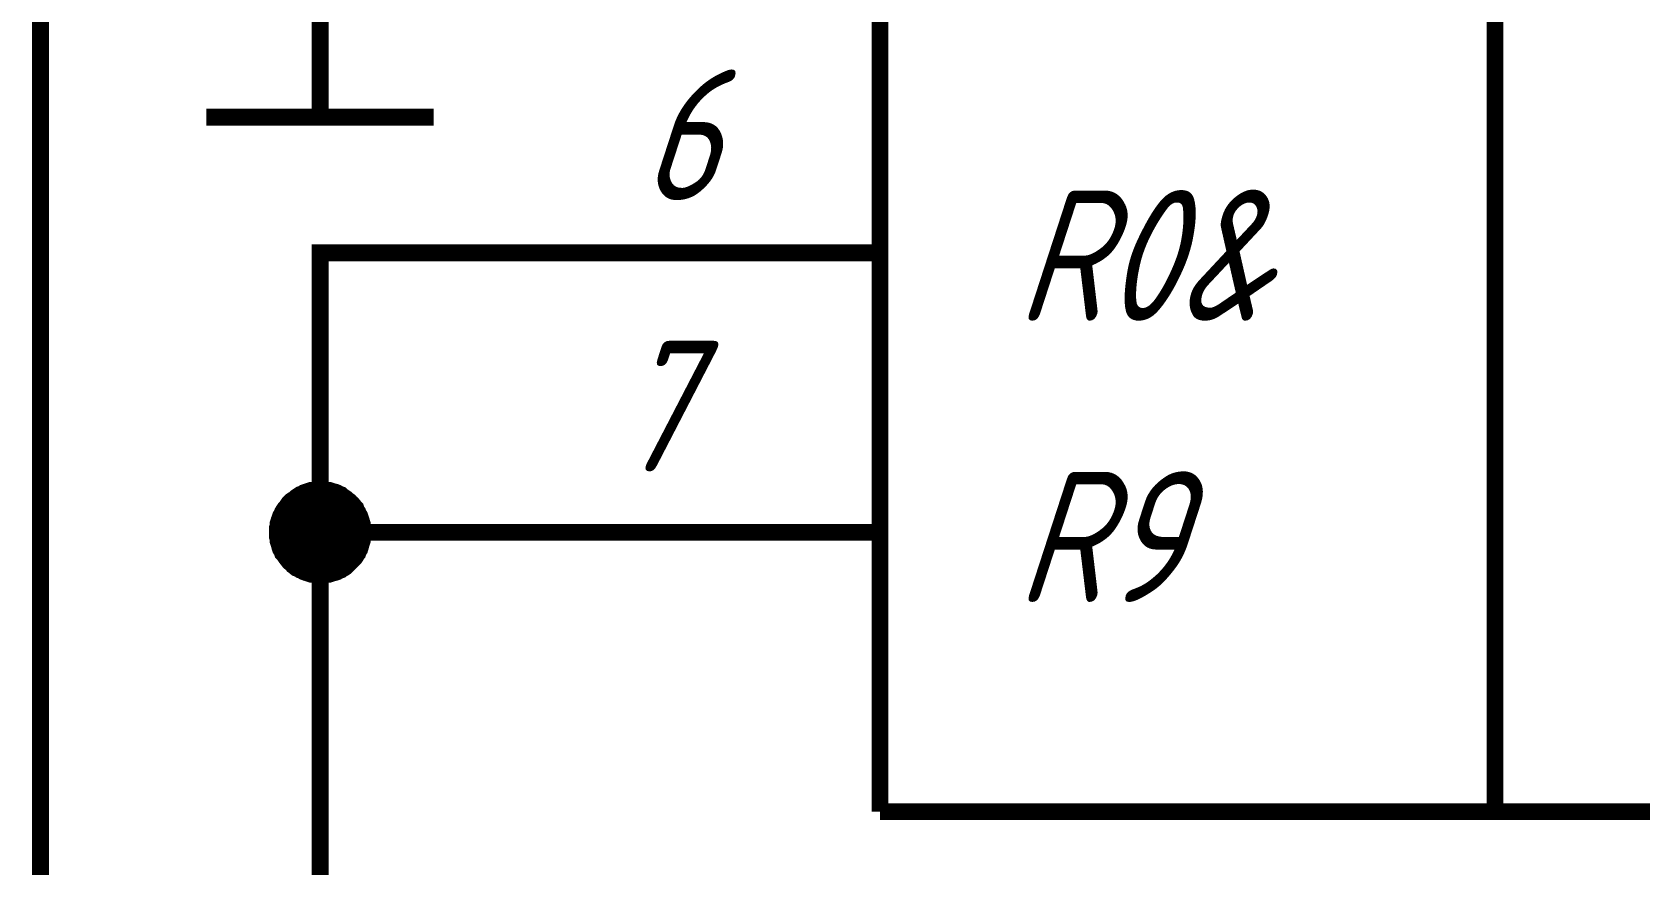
# Model space of a CAD drawing. Header units: millimetres. Extents: x 0 to 420, y 0 to 297.
# Drawn here: x 152.37 to 181.09, y 199.05 to 213.94 of the extents above; entities that cross this region are included whole.
import ezdxf

# ---------------------------------------------------------------- set-up
doc = ezdxf.new("R2010")
doc.units = ezdxf.units.MM
doc.layers.add('Sheet', color=255, linetype='Continuous')
doc.styles.add('GOST', font='', dxfattribs={"oblique": 18})
doc.styles.get('GOST').set_extended_font_data('GOST type A')

msp = doc.modelspace()

# ---------------------------------------------------------------- linework, layer by layer
at = {"layer": 'Sheet'}
for points, const_width in [([(167.515, 199.999), (167.515, 244.996)], 0.3), ([(178.507, 244.996), (178.507, 199.999)], 0.3), ([(162.53, 239.999), (152.515, 239.999), (152.515, 159.999), (226.999, 159.999), (372.485, 159.999), (372.485, 109.983), (369.993, 109.983)], 0.3), ([(157.511, 217.495), (157.511, 212.419)], 0.3), ([(155.479, 212.419), (159.543, 212.419)], 0.3), ([(162.519, 209.993), (157.511, 209.993), (157.511, 204.996), (157.511, 172.498)], 0.3), ([(167.515, 209.993), (162.519, 209.993)], 0.3), ([(156.748, 204.996), (156.748, 205.03), (156.748, 205.075), (156.759, 205.108), (156.759, 205.153), (156.77, 205.187), (156.781, 205.221), (156.793, 205.254), (156.804, 205.288), (156.826, 205.322), (156.838, 205.355), (156.86, 205.389), (156.882, 205.423), (156.905, 205.445), (156.927, 205.479), (156.95, 205.513), (156.972, 205.535), (156.995, 205.558), (157.028, 205.58), (157.062, 205.602), (157.085, 205.625), (157.118, 205.647), (157.152, 205.67), (157.186, 205.681), (157.219, 205.703), (157.253, 205.715), (157.287, 205.726), (157.32, 205.737), (157.354, 205.748), (157.399, 205.748), (157.433, 205.76), (157.478, 205.76), (157.511, 205.76)], 0.3), ([(156.748, 204.996), (156.748, 205.03), (156.748, 205.075), (156.759, 205.108), (156.759, 205.153), (156.77, 205.187), (156.781, 205.221), (156.793, 205.254), (156.804, 205.288), (156.826, 205.322), (156.838, 205.355), (156.86, 205.389), (156.882, 205.423), (156.905, 205.445), (156.927, 205.479), (156.95, 205.513), (156.972, 205.535), (156.995, 205.558), (157.028, 205.58), (157.062, 205.602), (157.085, 205.625), (157.118, 205.647), (157.152, 205.67), (157.186, 205.681), (157.219, 205.703), (157.253, 205.715), (157.287, 205.726), (157.32, 205.737), (157.354, 205.748), (157.399, 205.748), (157.433, 205.76), (157.478, 205.76), (157.511, 205.76)], 0.3), ([(156.748, 204.996), (156.748, 205.03), (156.748, 205.075), (156.759, 205.108), (156.759, 205.153), (156.77, 205.187), (156.781, 205.221), (156.793, 205.254), (156.804, 205.288), (156.826, 205.322), (156.838, 205.355), (156.86, 205.389), (156.882, 205.423), (156.905, 205.445), (156.927, 205.479), (156.95, 205.513), (156.972, 205.535), (156.995, 205.558), (157.028, 205.58), (157.062, 205.602), (157.085, 205.625), (157.118, 205.647), (157.152, 205.67), (157.186, 205.681), (157.219, 205.703), (157.253, 205.715), (157.287, 205.726), (157.32, 205.737), (157.354, 205.748), (157.399, 205.748), (157.433, 205.76), (157.478, 205.76), (157.511, 205.76)], 0.3), ([(156.748, 204.996), (156.748, 205.03), (156.748, 205.075), (156.759, 205.108), (156.759, 205.153), (156.77, 205.187), (156.781, 205.221), (156.793, 205.254), (156.804, 205.288), (156.826, 205.322), (156.838, 205.355), (156.86, 205.389), (156.882, 205.423), (156.905, 205.445), (156.927, 205.479), (156.95, 205.513), (156.972, 205.535), (156.995, 205.558), (157.028, 205.58), (157.062, 205.602), (157.085, 205.625), (157.118, 205.647), (157.152, 205.67), (157.186, 205.681), (157.219, 205.703), (157.253, 205.715), (157.287, 205.726), (157.32, 205.737), (157.354, 205.748), (157.399, 205.748), (157.433, 205.76), (157.478, 205.76), (157.511, 205.76)], 0.3), ([(156.748, 204.996), (156.748, 205.03), (156.748, 205.075), (156.759, 205.108), (156.759, 205.153), (156.77, 205.187), (156.781, 205.221), (156.793, 205.254), (156.804, 205.288), (156.826, 205.322), (156.838, 205.355), (156.86, 205.389), (156.882, 205.423), (156.905, 205.445), (156.927, 205.479), (156.95, 205.513), (156.972, 205.535), (156.995, 205.558), (157.028, 205.58), (157.062, 205.602), (157.085, 205.625), (157.118, 205.647), (157.152, 205.67), (157.186, 205.681), (157.219, 205.703), (157.253, 205.715), (157.287, 205.726), (157.32, 205.737), (157.354, 205.748), (157.399, 205.748), (157.433, 205.76), (157.478, 205.76), (157.511, 205.76)], 0.0991), ([(156.748, 204.996), (156.748, 205.03), (156.748, 205.075), (156.759, 205.108), (156.759, 205.153), (156.77, 205.187), (156.781, 205.221), (156.793, 205.254), (156.804, 205.288), (156.826, 205.322), (156.838, 205.355), (156.86, 205.389), (156.882, 205.423), (156.905, 205.445), (156.927, 205.479), (156.95, 205.513), (156.972, 205.535), (156.995, 205.558), (157.028, 205.58), (157.062, 205.602), (157.085, 205.625), (157.118, 205.647), (157.152, 205.67), (157.186, 205.681), (157.219, 205.703), (157.253, 205.715), (157.287, 205.726), (157.32, 205.737), (157.354, 205.748), (157.399, 205.748), (157.433, 205.76), (157.478, 205.76), (157.511, 205.76)], 0.0991), ([(156.748, 204.996), (156.748, 205.03), (156.748, 205.075), (156.759, 205.108), (156.759, 205.153), (156.77, 205.187), (156.781, 205.221), (156.793, 205.254), (156.804, 205.288), (156.826, 205.322), (156.838, 205.355), (156.86, 205.389), (156.882, 205.423), (156.905, 205.445), (156.927, 205.479), (156.95, 205.513), (156.972, 205.535), (156.995, 205.558), (157.028, 205.58), (157.062, 205.602), (157.085, 205.625), (157.118, 205.647), (157.152, 205.67), (157.186, 205.681), (157.219, 205.703), (157.253, 205.715), (157.287, 205.726), (157.32, 205.737), (157.354, 205.748), (157.399, 205.748), (157.433, 205.76), (157.478, 205.76), (157.511, 205.76)], 0.0991), ([(156.748, 204.996), (156.748, 205.03), (156.748, 205.075), (156.759, 205.108), (156.759, 205.153), (156.77, 205.187), (156.781, 205.221), (156.793, 205.254), (156.804, 205.288), (156.826, 205.322), (156.838, 205.355), (156.86, 205.389), (156.882, 205.423), (156.905, 205.445), (156.927, 205.479), (156.95, 205.513), (156.972, 205.535), (156.995, 205.558), (157.028, 205.58), (157.062, 205.602), (157.085, 205.625), (157.118, 205.647), (157.152, 205.67), (157.186, 205.681), (157.219, 205.703), (157.253, 205.715), (157.287, 205.726), (157.32, 205.737), (157.354, 205.748), (157.399, 205.748), (157.433, 205.76), (157.478, 205.76), (157.511, 205.76)], 0.0991), ([(157.511, 205.76), (157.511, 205.76)], 0.3), ([(157.511, 205.76), (157.556, 205.76), (157.59, 205.76), (157.624, 205.748), (157.668, 205.748), (157.702, 205.737), (157.736, 205.726), (157.781, 205.715), (157.814, 205.703), (157.848, 205.681), (157.882, 205.67), (157.904, 205.647), (157.938, 205.625), (157.972, 205.602), (157.994, 205.58), (158.028, 205.558), (158.05, 205.535), (158.073, 205.513), (158.106, 205.479), (158.129, 205.445), (158.151, 205.423), (158.162, 205.389), (158.185, 205.355), (158.196, 205.322), (158.219, 205.288), (158.23, 205.254), (158.241, 205.221), (158.252, 205.187), (158.263, 205.153), (158.263, 205.108), (158.275, 205.075), (158.275, 205.03), (158.275, 204.996)], 0.3), ([(157.511, 205.76), (157.511, 205.76)], 0.3), ([(157.511, 205.76), (157.556, 205.76), (157.59, 205.76), (157.624, 205.748), (157.668, 205.748), (157.702, 205.737), (157.736, 205.726), (157.781, 205.715), (157.814, 205.703), (157.848, 205.681), (157.882, 205.67), (157.904, 205.647), (157.938, 205.625), (157.972, 205.602), (157.994, 205.58), (158.028, 205.558), (158.05, 205.535), (158.073, 205.513), (158.106, 205.479), (158.129, 205.445), (158.151, 205.423), (158.162, 205.389), (158.185, 205.355), (158.196, 205.322), (158.219, 205.288), (158.23, 205.254), (158.241, 205.221), (158.252, 205.187), (158.263, 205.153), (158.263, 205.108), (158.275, 205.075), (158.275, 205.03), (158.275, 204.996)], 0.3), ([(157.511, 205.76), (157.511, 205.76)], 0.3), ([(157.511, 205.76), (157.556, 205.76), (157.59, 205.76), (157.624, 205.748), (157.668, 205.748), (157.702, 205.737), (157.736, 205.726), (157.781, 205.715), (157.814, 205.703), (157.848, 205.681), (157.882, 205.67), (157.904, 205.647), (157.938, 205.625), (157.972, 205.602), (157.994, 205.58), (158.028, 205.558), (158.05, 205.535), (158.073, 205.513), (158.106, 205.479), (158.129, 205.445), (158.151, 205.423), (158.162, 205.389), (158.185, 205.355), (158.196, 205.322), (158.219, 205.288), (158.23, 205.254), (158.241, 205.221), (158.252, 205.187), (158.263, 205.153), (158.263, 205.108), (158.275, 205.075), (158.275, 205.03), (158.275, 204.996)], 0.3), ([(157.511, 205.76), (157.511, 205.76)], 0.3), ([(157.511, 205.76), (157.556, 205.76), (157.59, 205.76), (157.624, 205.748), (157.668, 205.748), (157.702, 205.737), (157.736, 205.726), (157.781, 205.715), (157.814, 205.703), (157.848, 205.681), (157.882, 205.67), (157.904, 205.647), (157.938, 205.625), (157.972, 205.602), (157.994, 205.58), (158.028, 205.558), (158.05, 205.535), (158.073, 205.513), (158.106, 205.479), (158.129, 205.445), (158.151, 205.423), (158.162, 205.389), (158.185, 205.355), (158.196, 205.322), (158.219, 205.288), (158.23, 205.254), (158.241, 205.221), (158.252, 205.187), (158.263, 205.153), (158.263, 205.108), (158.275, 205.075), (158.275, 205.03), (158.275, 204.996)], 0.3), ([(157.511, 205.76), (157.511, 205.76)], 0.0991), ([(157.511, 205.76), (157.556, 205.76), (157.59, 205.76), (157.624, 205.748), (157.668, 205.748), (157.702, 205.737), (157.736, 205.726), (157.781, 205.715), (157.814, 205.703), (157.848, 205.681), (157.882, 205.67), (157.904, 205.647), (157.938, 205.625), (157.972, 205.602), (157.994, 205.58), (158.028, 205.558), (158.05, 205.535), (158.073, 205.513), (158.106, 205.479), (158.129, 205.445), (158.151, 205.423), (158.162, 205.389), (158.185, 205.355), (158.196, 205.322), (158.219, 205.288), (158.23, 205.254), (158.241, 205.221), (158.252, 205.187), (158.263, 205.153), (158.263, 205.108), (158.275, 205.075), (158.275, 205.03), (158.275, 204.996)], 0.0991), ([(157.511, 205.76), (157.511, 205.76)], 0.0991), ([(157.511, 205.76), (157.556, 205.76), (157.59, 205.76), (157.624, 205.748), (157.668, 205.748), (157.702, 205.737), (157.736, 205.726), (157.781, 205.715), (157.814, 205.703), (157.848, 205.681), (157.882, 205.67), (157.904, 205.647), (157.938, 205.625), (157.972, 205.602), (157.994, 205.58), (158.028, 205.558), (158.05, 205.535), (158.073, 205.513), (158.106, 205.479), (158.129, 205.445), (158.151, 205.423), (158.162, 205.389), (158.185, 205.355), (158.196, 205.322), (158.219, 205.288), (158.23, 205.254), (158.241, 205.221), (158.252, 205.187), (158.263, 205.153), (158.263, 205.108), (158.275, 205.075), (158.275, 205.03), (158.275, 204.996)], 0.0991), ([(157.511, 205.76), (157.511, 205.76)], 0.0991), ([(157.511, 205.76), (157.556, 205.76), (157.59, 205.76), (157.624, 205.748), (157.668, 205.748), (157.702, 205.737), (157.736, 205.726), (157.781, 205.715), (157.814, 205.703), (157.848, 205.681), (157.882, 205.67), (157.904, 205.647), (157.938, 205.625), (157.972, 205.602), (157.994, 205.58), (158.028, 205.558), (158.05, 205.535), (158.073, 205.513), (158.106, 205.479), (158.129, 205.445), (158.151, 205.423), (158.162, 205.389), (158.185, 205.355), (158.196, 205.322), (158.219, 205.288), (158.23, 205.254), (158.241, 205.221), (158.252, 205.187), (158.263, 205.153), (158.263, 205.108), (158.275, 205.075), (158.275, 205.03), (158.275, 204.996)], 0.0991), ([(157.511, 205.76), (157.511, 205.76)], 0.0991), ([(157.511, 205.76), (157.556, 205.76), (157.59, 205.76), (157.624, 205.748), (157.668, 205.748), (157.702, 205.737), (157.736, 205.726), (157.781, 205.715), (157.814, 205.703), (157.848, 205.681), (157.882, 205.67), (157.904, 205.647), (157.938, 205.625), (157.972, 205.602), (157.994, 205.58), (158.028, 205.558), (158.05, 205.535), (158.073, 205.513), (158.106, 205.479), (158.129, 205.445), (158.151, 205.423), (158.162, 205.389), (158.185, 205.355), (158.196, 205.322), (158.219, 205.288), (158.23, 205.254), (158.241, 205.221), (158.252, 205.187), (158.263, 205.153), (158.263, 205.108), (158.275, 205.075), (158.275, 205.03), (158.275, 204.996)], 0.0991), ([(157.511, 204.232), (157.478, 204.232), (157.433, 204.232), (157.399, 204.244), (157.354, 204.244), (157.32, 204.255), (157.287, 204.266), (157.253, 204.277), (157.219, 204.289), (157.186, 204.311), (157.152, 204.322), (157.118, 204.345), (157.085, 204.356), (157.062, 204.378), (157.028, 204.401), (156.995, 204.435), (156.972, 204.457), (156.95, 204.479), (156.927, 204.513), (156.905, 204.536), (156.882, 204.569), (156.86, 204.603), (156.838, 204.625), (156.826, 204.659), (156.804, 204.693), (156.793, 204.727), (156.781, 204.771), (156.77, 204.805), (156.759, 204.839), (156.759, 204.884), (156.748, 204.917), (156.748, 204.951), (156.748, 204.996)], 0.3), ([(156.748, 204.996), (156.748, 204.996)], 0.3), ([(157.511, 204.232), (157.478, 204.232), (157.433, 204.232), (157.399, 204.244), (157.354, 204.244), (157.32, 204.255), (157.287, 204.266), (157.253, 204.277), (157.219, 204.289), (157.186, 204.311), (157.152, 204.322), (157.118, 204.345), (157.085, 204.356), (157.062, 204.378), (157.028, 204.401), (156.995, 204.435), (156.972, 204.457), (156.95, 204.479), (156.927, 204.513), (156.905, 204.536), (156.882, 204.569), (156.86, 204.603), (156.838, 204.625), (156.826, 204.659), (156.804, 204.693), (156.793, 204.727), (156.781, 204.771), (156.77, 204.805), (156.759, 204.839), (156.759, 204.884), (156.748, 204.917), (156.748, 204.951), (156.748, 204.996)], 0.3), ([(156.748, 204.996), (156.748, 204.996)], 0.3), ([(157.511, 204.232), (157.478, 204.232), (157.433, 204.232), (157.399, 204.244), (157.354, 204.244), (157.32, 204.255), (157.287, 204.266), (157.253, 204.277), (157.219, 204.289), (157.186, 204.311), (157.152, 204.322), (157.118, 204.345), (157.085, 204.356), (157.062, 204.378), (157.028, 204.401), (156.995, 204.435), (156.972, 204.457), (156.95, 204.479), (156.927, 204.513), (156.905, 204.536), (156.882, 204.569), (156.86, 204.603), (156.838, 204.625), (156.826, 204.659), (156.804, 204.693), (156.793, 204.727), (156.781, 204.771), (156.77, 204.805), (156.759, 204.839), (156.759, 204.884), (156.748, 204.917), (156.748, 204.951), (156.748, 204.996)], 0.3), ([(156.748, 204.996), (156.748, 204.996)], 0.3), ([(157.511, 204.232), (157.478, 204.232), (157.433, 204.232), (157.399, 204.244), (157.354, 204.244), (157.32, 204.255), (157.287, 204.266), (157.253, 204.277), (157.219, 204.289), (157.186, 204.311), (157.152, 204.322), (157.118, 204.345), (157.085, 204.356), (157.062, 204.378), (157.028, 204.401), (156.995, 204.435), (156.972, 204.457), (156.95, 204.479), (156.927, 204.513), (156.905, 204.536), (156.882, 204.569), (156.86, 204.603), (156.838, 204.625), (156.826, 204.659), (156.804, 204.693), (156.793, 204.727), (156.781, 204.771), (156.77, 204.805), (156.759, 204.839), (156.759, 204.884), (156.748, 204.917), (156.748, 204.951), (156.748, 204.996)], 0.3), ([(156.748, 204.996), (156.748, 204.996)], 0.3), ([(162.519, 204.996), (157.511, 204.996)], 0.3), ([(158.275, 204.996), (158.275, 204.951), (158.275, 204.917), (158.263, 204.884), (158.263, 204.839), (158.252, 204.805), (158.241, 204.771), (158.23, 204.727), (158.219, 204.693), (158.196, 204.659), (158.185, 204.625), (158.162, 204.603), (158.151, 204.569), (158.129, 204.536), (158.106, 204.513), (158.073, 204.479), (158.05, 204.457), (158.028, 204.435), (157.994, 204.401), (157.972, 204.378), (157.938, 204.356), (157.904, 204.345), (157.882, 204.322), (157.848, 204.311), (157.814, 204.289), (157.781, 204.277), (157.736, 204.266), (157.702, 204.255), (157.668, 204.244), (157.624, 204.244), (157.59, 204.232), (157.556, 204.232), (157.511, 204.232)], 0.3), ([(158.275, 204.996), (158.275, 204.951), (158.275, 204.917), (158.263, 204.884), (158.263, 204.839), (158.252, 204.805), (158.241, 204.771), (158.23, 204.727), (158.219, 204.693), (158.196, 204.659), (158.185, 204.625), (158.162, 204.603), (158.151, 204.569), (158.129, 204.536), (158.106, 204.513), (158.073, 204.479), (158.05, 204.457), (158.028, 204.435), (157.994, 204.401), (157.972, 204.378), (157.938, 204.356), (157.904, 204.345), (157.882, 204.322), (157.848, 204.311), (157.814, 204.289), (157.781, 204.277), (157.736, 204.266), (157.702, 204.255), (157.668, 204.244), (157.624, 204.244), (157.59, 204.232), (157.556, 204.232), (157.511, 204.232)], 0.3), ([(158.275, 204.996), (158.275, 204.951), (158.275, 204.917), (158.263, 204.884), (158.263, 204.839), (158.252, 204.805), (158.241, 204.771), (158.23, 204.727), (158.219, 204.693), (158.196, 204.659), (158.185, 204.625), (158.162, 204.603), (158.151, 204.569), (158.129, 204.536), (158.106, 204.513), (158.073, 204.479), (158.05, 204.457), (158.028, 204.435), (157.994, 204.401), (157.972, 204.378), (157.938, 204.356), (157.904, 204.345), (157.882, 204.322), (157.848, 204.311), (157.814, 204.289), (157.781, 204.277), (157.736, 204.266), (157.702, 204.255), (157.668, 204.244), (157.624, 204.244), (157.59, 204.232), (157.556, 204.232), (157.511, 204.232)], 0.3), ([(158.275, 204.996), (158.275, 204.951), (158.275, 204.917), (158.263, 204.884), (158.263, 204.839), (158.252, 204.805), (158.241, 204.771), (158.23, 204.727), (158.219, 204.693), (158.196, 204.659), (158.185, 204.625), (158.162, 204.603), (158.151, 204.569), (158.129, 204.536), (158.106, 204.513), (158.073, 204.479), (158.05, 204.457), (158.028, 204.435), (157.994, 204.401), (157.972, 204.378), (157.938, 204.356), (157.904, 204.345), (157.882, 204.322), (157.848, 204.311), (157.814, 204.289), (157.781, 204.277), (157.736, 204.266), (157.702, 204.255), (157.668, 204.244), (157.624, 204.244), (157.59, 204.232), (157.556, 204.232), (157.511, 204.232)], 0.3), ([(158.275, 204.996), (158.275, 204.996), (158.275, 204.996), (158.275, 204.996), (158.275, 204.996), (158.275, 204.996), (158.275, 204.996), (158.275, 204.996), (158.275, 204.996), (158.275, 204.996), (158.275, 204.996), (158.275, 204.996), (158.275, 204.996), (158.275, 204.996), (158.275, 204.996), (158.275, 204.996), (158.275, 204.996), (158.275, 204.996), (158.275, 204.996), (158.275, 204.996), (158.275, 204.996), (158.275, 204.996), (158.275, 204.996), (158.275, 204.996), (158.275, 204.996), (158.275, 204.996), (158.275, 204.996), (158.275, 204.996), (158.275, 204.996), (158.275, 204.996), (158.275, 204.996), (158.275, 204.996), (158.275, 204.996)], 0.3), ([(158.275, 204.996), (158.275, 204.996)], 0.3), ([(158.275, 204.996), (158.275, 204.996), (158.275, 204.996), (158.275, 204.996), (158.275, 204.996), (158.275, 204.996), (158.275, 204.996), (158.275, 204.996), (158.275, 204.996), (158.275, 204.996), (158.275, 204.996), (158.275, 204.996), (158.275, 204.996), (158.275, 204.996), (158.275, 204.996), (158.275, 204.996), (158.275, 204.996), (158.275, 204.996), (158.275, 204.996), (158.275, 204.996), (158.275, 204.996), (158.275, 204.996), (158.275, 204.996), (158.275, 204.996), (158.275, 204.996), (158.275, 204.996), (158.275, 204.996), (158.275, 204.996), (158.275, 204.996), (158.275, 204.996), (158.275, 204.996), (158.275, 204.996), (158.275, 204.996)], 0.3), ([(158.275, 204.996), (158.275, 204.996)], 0.3), ([(158.275, 204.996), (158.275, 204.996), (158.275, 204.996), (158.275, 204.996), (158.275, 204.996), (158.275, 204.996), (158.275, 204.996), (158.275, 204.996), (158.275, 204.996), (158.275, 204.996), (158.275, 204.996), (158.275, 204.996), (158.275, 204.996), (158.275, 204.996), (158.275, 204.996), (158.275, 204.996), (158.275, 204.996), (158.275, 204.996), (158.275, 204.996), (158.275, 204.996), (158.275, 204.996), (158.275, 204.996), (158.275, 204.996), (158.275, 204.996), (158.275, 204.996), (158.275, 204.996), (158.275, 204.996), (158.275, 204.996), (158.275, 204.996), (158.275, 204.996), (158.275, 204.996), (158.275, 204.996), (158.275, 204.996)], 0.3), ([(158.275, 204.996), (158.275, 204.996)], 0.3), ([(158.275, 204.996), (158.275, 204.996), (158.275, 204.996), (158.275, 204.996), (158.275, 204.996), (158.275, 204.996), (158.275, 204.996), (158.275, 204.996), (158.275, 204.996), (158.275, 204.996), (158.275, 204.996), (158.275, 204.996), (158.275, 204.996), (158.275, 204.996), (158.275, 204.996), (158.275, 204.996), (158.275, 204.996), (158.275, 204.996), (158.275, 204.996), (158.275, 204.996), (158.275, 204.996), (158.275, 204.996), (158.275, 204.996), (158.275, 204.996), (158.275, 204.996), (158.275, 204.996), (158.275, 204.996), (158.275, 204.996), (158.275, 204.996), (158.275, 204.996), (158.275, 204.996), (158.275, 204.996), (158.275, 204.996)], 0.3), ([(158.275, 204.996), (158.275, 204.996)], 0.3), ([(167.515, 204.996), (162.519, 204.996)], 0.3), ([(157.511, 204.232), (157.478, 204.232), (157.433, 204.232), (157.399, 204.244), (157.354, 204.244), (157.32, 204.255), (157.287, 204.266), (157.253, 204.277), (157.219, 204.289), (157.186, 204.311), (157.152, 204.322), (157.118, 204.345), (157.085, 204.356), (157.062, 204.378), (157.028, 204.401), (156.995, 204.435), (156.972, 204.457), (156.95, 204.479), (156.927, 204.513), (156.905, 204.536), (156.882, 204.569), (156.86, 204.603), (156.838, 204.625), (156.826, 204.659), (156.804, 204.693), (156.793, 204.727), (156.781, 204.771), (156.77, 204.805), (156.759, 204.839), (156.759, 204.884), (156.748, 204.917), (156.748, 204.951), (156.748, 204.996)], 0.0991), ([(156.748, 204.996), (156.748, 204.996)], 0.0991), ([(157.511, 204.232), (157.478, 204.232), (157.433, 204.232), (157.399, 204.244), (157.354, 204.244), (157.32, 204.255), (157.287, 204.266), (157.253, 204.277), (157.219, 204.289), (157.186, 204.311), (157.152, 204.322), (157.118, 204.345), (157.085, 204.356), (157.062, 204.378), (157.028, 204.401), (156.995, 204.435), (156.972, 204.457), (156.95, 204.479), (156.927, 204.513), (156.905, 204.536), (156.882, 204.569), (156.86, 204.603), (156.838, 204.625), (156.826, 204.659), (156.804, 204.693), (156.793, 204.727), (156.781, 204.771), (156.77, 204.805), (156.759, 204.839), (156.759, 204.884), (156.748, 204.917), (156.748, 204.951), (156.748, 204.996)], 0.0991), ([(156.748, 204.996), (156.748, 204.996)], 0.0991), ([(157.511, 204.232), (157.478, 204.232), (157.433, 204.232), (157.399, 204.244), (157.354, 204.244), (157.32, 204.255), (157.287, 204.266), (157.253, 204.277), (157.219, 204.289), (157.186, 204.311), (157.152, 204.322), (157.118, 204.345), (157.085, 204.356), (157.062, 204.378), (157.028, 204.401), (156.995, 204.435), (156.972, 204.457), (156.95, 204.479), (156.927, 204.513), (156.905, 204.536), (156.882, 204.569), (156.86, 204.603), (156.838, 204.625), (156.826, 204.659), (156.804, 204.693), (156.793, 204.727), (156.781, 204.771), (156.77, 204.805), (156.759, 204.839), (156.759, 204.884), (156.748, 204.917), (156.748, 204.951), (156.748, 204.996)], 0.0991), ([(156.748, 204.996), (156.748, 204.996)], 0.0991), ([(157.511, 204.232), (157.478, 204.232), (157.433, 204.232), (157.399, 204.244), (157.354, 204.244), (157.32, 204.255), (157.287, 204.266), (157.253, 204.277), (157.219, 204.289), (157.186, 204.311), (157.152, 204.322), (157.118, 204.345), (157.085, 204.356), (157.062, 204.378), (157.028, 204.401), (156.995, 204.435), (156.972, 204.457), (156.95, 204.479), (156.927, 204.513), (156.905, 204.536), (156.882, 204.569), (156.86, 204.603), (156.838, 204.625), (156.826, 204.659), (156.804, 204.693), (156.793, 204.727), (156.781, 204.771), (156.77, 204.805), (156.759, 204.839), (156.759, 204.884), (156.748, 204.917), (156.748, 204.951), (156.748, 204.996)], 0.0991), ([(156.748, 204.996), (156.748, 204.996)], 0.0991), ([(158.275, 204.996), (158.275, 204.951), (158.275, 204.917), (158.263, 204.884), (158.263, 204.839), (158.252, 204.805), (158.241, 204.771), (158.23, 204.727), (158.219, 204.693), (158.196, 204.659), (158.185, 204.625), (158.162, 204.603), (158.151, 204.569), (158.129, 204.536), (158.106, 204.513), (158.073, 204.479), (158.05, 204.457), (158.028, 204.435), (157.994, 204.401), (157.972, 204.378), (157.938, 204.356), (157.904, 204.345), (157.882, 204.322), (157.848, 204.311), (157.814, 204.289), (157.781, 204.277), (157.736, 204.266), (157.702, 204.255), (157.668, 204.244), (157.624, 204.244), (157.59, 204.232), (157.556, 204.232), (157.511, 204.232)], 0.0991), ([(158.275, 204.996), (158.275, 204.951), (158.275, 204.917), (158.263, 204.884), (158.263, 204.839), (158.252, 204.805), (158.241, 204.771), (158.23, 204.727), (158.219, 204.693), (158.196, 204.659), (158.185, 204.625), (158.162, 204.603), (158.151, 204.569), (158.129, 204.536), (158.106, 204.513), (158.073, 204.479), (158.05, 204.457), (158.028, 204.435), (157.994, 204.401), (157.972, 204.378), (157.938, 204.356), (157.904, 204.345), (157.882, 204.322), (157.848, 204.311), (157.814, 204.289), (157.781, 204.277), (157.736, 204.266), (157.702, 204.255), (157.668, 204.244), (157.624, 204.244), (157.59, 204.232), (157.556, 204.232), (157.511, 204.232)], 0.0991), ([(158.275, 204.996), (158.275, 204.951), (158.275, 204.917), (158.263, 204.884), (158.263, 204.839), (158.252, 204.805), (158.241, 204.771), (158.23, 204.727), (158.219, 204.693), (158.196, 204.659), (158.185, 204.625), (158.162, 204.603), (158.151, 204.569), (158.129, 204.536), (158.106, 204.513), (158.073, 204.479), (158.05, 204.457), (158.028, 204.435), (157.994, 204.401), (157.972, 204.378), (157.938, 204.356), (157.904, 204.345), (157.882, 204.322), (157.848, 204.311), (157.814, 204.289), (157.781, 204.277), (157.736, 204.266), (157.702, 204.255), (157.668, 204.244), (157.624, 204.244), (157.59, 204.232), (157.556, 204.232), (157.511, 204.232)], 0.0991), ([(158.275, 204.996), (158.275, 204.951), (158.275, 204.917), (158.263, 204.884), (158.263, 204.839), (158.252, 204.805), (158.241, 204.771), (158.23, 204.727), (158.219, 204.693), (158.196, 204.659), (158.185, 204.625), (158.162, 204.603), (158.151, 204.569), (158.129, 204.536), (158.106, 204.513), (158.073, 204.479), (158.05, 204.457), (158.028, 204.435), (157.994, 204.401), (157.972, 204.378), (157.938, 204.356), (157.904, 204.345), (157.882, 204.322), (157.848, 204.311), (157.814, 204.289), (157.781, 204.277), (157.736, 204.266), (157.702, 204.255), (157.668, 204.244), (157.624, 204.244), (157.59, 204.232), (157.556, 204.232), (157.511, 204.232)], 0.0991), ([(158.275, 204.996), (158.275, 204.996), (158.275, 204.996), (158.275, 204.996), (158.275, 204.996), (158.275, 204.996), (158.275, 204.996), (158.275, 204.996), (158.275, 204.996), (158.275, 204.996), (158.275, 204.996), (158.275, 204.996), (158.275, 204.996), (158.275, 204.996), (158.275, 204.996), (158.275, 204.996), (158.275, 204.996), (158.275, 204.996), (158.275, 204.996), (158.275, 204.996), (158.275, 204.996), (158.275, 204.996), (158.275, 204.996), (158.275, 204.996), (158.275, 204.996), (158.275, 204.996), (158.275, 204.996), (158.275, 204.996), (158.275, 204.996), (158.275, 204.996), (158.275, 204.996), (158.275, 204.996), (158.275, 204.996)], 0.0991), ([(158.275, 204.996), (158.275, 204.996)], 0.0991), ([(158.275, 204.996), (158.275, 204.996), (158.275, 204.996), (158.275, 204.996), (158.275, 204.996), (158.275, 204.996), (158.275, 204.996), (158.275, 204.996), (158.275, 204.996), (158.275, 204.996), (158.275, 204.996), (158.275, 204.996), (158.275, 204.996), (158.275, 204.996), (158.275, 204.996), (158.275, 204.996), (158.275, 204.996), (158.275, 204.996), (158.275, 204.996), (158.275, 204.996), (158.275, 204.996), (158.275, 204.996), (158.275, 204.996), (158.275, 204.996), (158.275, 204.996), (158.275, 204.996), (158.275, 204.996), (158.275, 204.996), (158.275, 204.996), (158.275, 204.996), (158.275, 204.996), (158.275, 204.996), (158.275, 204.996)], 0.0991), ([(158.275, 204.996), (158.275, 204.996)], 0.0991), ([(158.275, 204.996), (158.275, 204.996), (158.275, 204.996), (158.275, 204.996), (158.275, 204.996), (158.275, 204.996), (158.275, 204.996), (158.275, 204.996), (158.275, 204.996), (158.275, 204.996), (158.275, 204.996), (158.275, 204.996), (158.275, 204.996), (158.275, 204.996), (158.275, 204.996), (158.275, 204.996), (158.275, 204.996), (158.275, 204.996), (158.275, 204.996), (158.275, 204.996), (158.275, 204.996), (158.275, 204.996), (158.275, 204.996), (158.275, 204.996), (158.275, 204.996), (158.275, 204.996), (158.275, 204.996), (158.275, 204.996), (158.275, 204.996), (158.275, 204.996), (158.275, 204.996), (158.275, 204.996), (158.275, 204.996)], 0.0991), ([(158.275, 204.996), (158.275, 204.996)], 0.0991), ([(158.275, 204.996), (158.275, 204.996), (158.275, 204.996), (158.275, 204.996), (158.275, 204.996), (158.275, 204.996), (158.275, 204.996), (158.275, 204.996), (158.275, 204.996), (158.275, 204.996), (158.275, 204.996), (158.275, 204.996), (158.275, 204.996), (158.275, 204.996), (158.275, 204.996), (158.275, 204.996), (158.275, 204.996), (158.275, 204.996), (158.275, 204.996), (158.275, 204.996), (158.275, 204.996), (158.275, 204.996), (158.275, 204.996), (158.275, 204.996), (158.275, 204.996), (158.275, 204.996), (158.275, 204.996), (158.275, 204.996), (158.275, 204.996), (158.275, 204.996), (158.275, 204.996), (158.275, 204.996), (158.275, 204.996)], 0.0991), ([(158.275, 204.996), (158.275, 204.996)], 0.0991), ([(207.507, 199.999), (167.515, 199.999)], 0.3)]:
    msp.add_lwpolyline(points, dxfattribs=dict(at, const_width=const_width))
at = {"layer": 'Sheet', "const_width": 0.762}
msp.add_lwpolyline([(157.119, 205, 1), (157.881, 205, 1)], format="xyb", close=True, dxfattribs=at)

# ---------------------------------------------------------------- texts
at = {"layer": 'Sheet', "style": 'GOST', "oblique": 18}
for s, height, p in [('6', 2.336, (163.224, 210.936)), ('R0&', 2.3358, (169.94, 208.78)), ('7', 2.336, (162.754, 206.085)), ('R9', 2.3358, (169.94, 203.75))]:
    msp.add_text(s, height=height, dxfattribs=at).set_placement(p)

doc.saveas('drawing.dxf')
